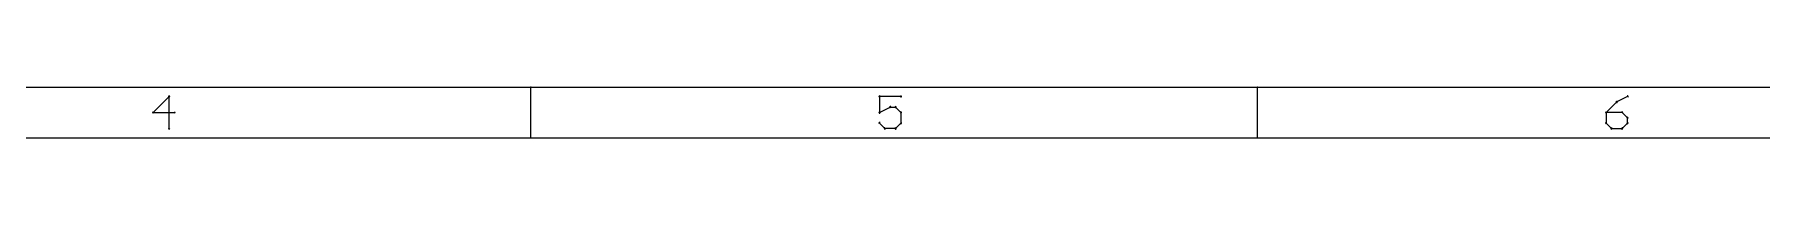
# Paper-space layout 'PRESSURE MODULE' of a CAD drawing. Header units: inches. Extents: x 0.1 to 17.7, y 0.1 to 11.8.
# Drawn here: x 7.42 to 12.56, y 0.1 to 0.25 of the extents above; entities that cross this region are included whole.
import ezdxf

# ---------------------------------------------------------------- set-up
doc = ezdxf.new("R2010")
doc.units = ezdxf.units.IN
doc.header["$MEASUREMENT"] = 0
doc.layers.add('97', color=94, linetype='Continuous')

psp = doc.layouts.new('PRESSURE MODULE')

# ---------------------------------------------------------------- linework, layer by layer
at = {"layer": '97', "lineweight": 18}
for p, q in [((0.25, 0.25), (17.55, 0.25)), ((8.9, 0.1), (8.9, 0.25)), ((11.0625, 0.1), (11.0625, 0.25))]:
    psp.add_line(p, q, dxfattribs=at)
at = {"layer": '97', "lineweight": 25}
for p, q in [((7.8229, 0.2225), (7.7754, 0.175)), ((7.8229, 0.1276), (7.8229, 0.2225)), ((10.0012, 0.2225), (9.9379, 0.2225)), ((9.9379, 0.2225), (9.9379, 0.175)), ((12.1321, 0.2067), (12.1004, 0.175)), ((12.1637, 0.2225), (12.1321, 0.2067)), ((7.7754, 0.175), (7.8387, 0.175)), ((9.9379, 0.175), (9.9696, 0.1908)), ((9.9696, 0.1908), (9.9854, 0.1908)), ((9.9854, 0.1908), (10.0012, 0.175)), ((10.0012, 0.175), (10.0012, 0.1434)), ((12.1004, 0.175), (12.1004, 0.1434)), ((12.1479, 0.175), (12.1004, 0.175)), ((12.1637, 0.1592), (12.1479, 0.175)), ((12.1637, 0.1434), (12.1637, 0.1592)), ((9.9537, 0.1276), (9.9379, 0.1434)), ((9.9854, 0.1276), (9.9537, 0.1276)), ((10.0012, 0.1434), (9.9854, 0.1276)), ((12.1004, 0.1434), (12.1162, 0.1276)), ((12.1162, 0.1276), (12.1479, 0.1276)), ((12.1479, 0.1276), (12.1637, 0.1434)), ((0.1, 0.1), (17.7, 0.1))]:
    psp.add_line(p, q, dxfattribs=at)
at = {"layer": '97', "lineweight": 18}
for centre, radius, start, end in [((7.8229, 0.2225), 0.002, 0, 180), ((7.8229, 0.2225), 0.002, 315.0101, 135.0101), ((8.9, 0.25), 0.000984, 0, 180), ((9.9379, 0.2225), 0.002, 90, 270), ((9.9379, 0.2225), 0.002, 0, 180), ((10.0012, 0.2225), 0.002, 270, 90), ((11.0625, 0.25), 0.000984, 0, 180), ((12.1321, 0.2067), 0.002, 116.5651, 296.5651), ((12.1321, 0.2067), 0.002, 315, 135), ((12.1637, 0.2225), 0.002, 296.5651, 116.5651), ((7.7754, 0.175), 0.002, 90, 270), ((7.7754, 0.175), 0.002, 134.9899, 314.9899), ((7.8387, 0.175), 0.002, 270, 90), ((9.9379, 0.175), 0.002, 116.5586, 296.5586), ((9.9379, 0.175), 0.002, 180, 0), ((9.9696, 0.1908), 0.002, 90, 270), ((9.9696, 0.1908), 0.002, 296.5715, 116.5715), ((9.9854, 0.1908), 0.002, 45, 225), ((9.9854, 0.1908), 0.002, 270, 90), ((10.0012, 0.175), 0.002, 0, 180), ((10.0012, 0.175), 0.002, 225, 45), ((12.1004, 0.175), 0.002, 0, 180), ((12.1004, 0.175), 0.002, 90, 270), ((12.1004, 0.175), 0.002, 134.9899, 314.9899), ((12.1479, 0.175), 0.002, 45, 225), ((12.1479, 0.175), 0.002, 270, 90), ((12.1637, 0.1592), 0.002, 0, 180), ((12.1637, 0.1592), 0.002, 224.9899, 44.9899), ((7.8229, 0.1276), 0.002, 180, 0), ((9.9379, 0.1434), 0.002, 45, 225), ((9.9537, 0.1276), 0.002, 90, 270), ((9.9537, 0.1276), 0.002, 225, 45), ((9.9854, 0.1276), 0.002, 135.0101, 315.0101), ((9.9854, 0.1276), 0.002, 270, 90), ((10.0012, 0.1434), 0.002, 180, 0), ((10.0012, 0.1434), 0.002, 315.0101, 135.0101), ((12.1004, 0.1434), 0.002, 45, 225), ((12.1004, 0.1434), 0.002, 180, 0), ((12.1162, 0.1276), 0.002, 90, 270), ((12.1162, 0.1276), 0.002, 225, 45), ((12.1479, 0.1276), 0.002, 135.0101, 315.0101), ((12.1479, 0.1276), 0.002, 270, 90), ((12.1637, 0.1434), 0.002, 180, 0), ((12.1637, 0.1434), 0.002, 315.0101, 135.0101), ((8.9, 0.1), 0.000984, 180, 0), ((11.0625, 0.1), 0.000984, 180, 0)]:
    psp.add_arc(centre, radius, start, end, dxfattribs=at)

doc.saveas('drawing.dxf')
